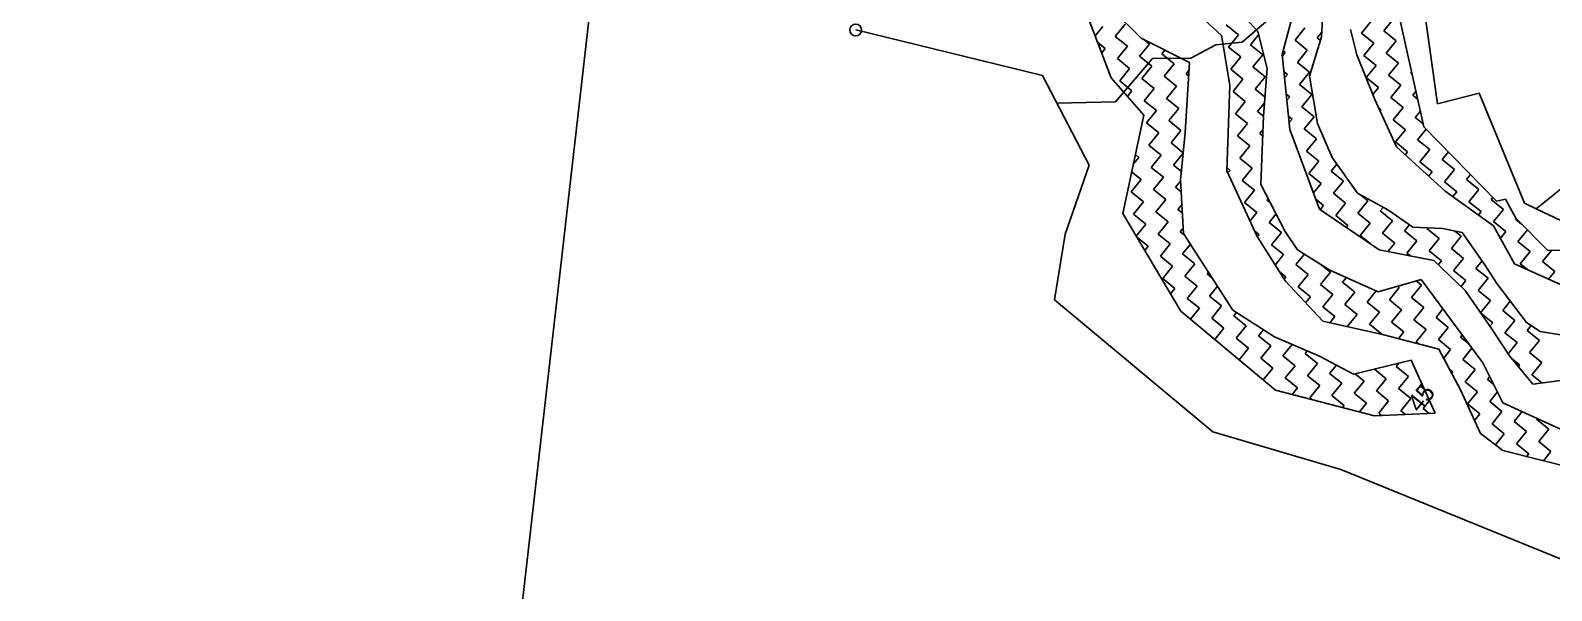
# Model space of a CAD drawing. Header units: metres. Extents: x 303647 to 308666, y 1943822 to 1947889.
# Drawn here: x 303647 to 304414, y 1946009 to 1946291 of the extents above; entities that cross this region are included whole.
import ezdxf

# ---------------------------------------------------------------- set-up
doc = ezdxf.new("R2010")
doc.units = ezdxf.units.M
for name, color, linetype in [('LINE_WATER', 4, 'Continuous'), ('OFF', 1, 'Continuous'), ('POLY_HATCH', 12, 'Continuous'), ('POLY_PARCEL', 6, 'Continuous'), ('POLY_WATER', 4, 'Continuous'), ('TEXT_PARCEL', 7, 'Continuous')]:
    doc.layers.add(name, color=color, linetype=linetype)
doc.styles.add('TEXT_MAP', font='')
doc.styles.get('TEXT_MAP').set_extended_font_data('Kruti Dev 050')

msp = doc.modelspace()

# ---------------------------------------------------------------- linework, layer by layer
msp.add_circle((304063.38, 1946291.19), 2.99)
at = {"layer": 'LINE_WATER'}
for p, q in [((304258.3, 1946285.04), (304270.27, 1946295.44)), ((304232.37, 1946277.07), (304244.95, 1946283.64)), ((304244.95, 1946283.64), (304258.3, 1946285.04)), ((304194.39, 1946255.03), (304212.95, 1946276.87)), ((304212.95, 1946276.87), (304232.37, 1946277.07)), ((304164.85, 1946254.27), (304194.39, 1946255.03))]:
    msp.add_line(p, q, dxfattribs=at)
at = {"layer": 'OFF'}
msp.add_line((303647.29, 1943830.93), (303931.35, 1946318.76), dxfattribs=at)
at = {"layer": 'POLY_HATCH'}
for p, q in [((304247.86, 1946288.44), (304220.23, 1946313.82)), ((304334, 1946313.46), (304349.83, 1946242.38)), ((304192.13, 1946267.12), (304177.13, 1946306.77)), ((304245.3, 1946313.19), (304266.14, 1946290.36)), ((304193.05, 1946301.19), (304207.36, 1946287.12)), ((304285.15, 1946304.03), (304278.42, 1946278.88)), ((304298.84, 1946299.77), (304298.14, 1946287.76)), ((304316.05, 1946278.71), (304312.8, 1946291.42)), ((304207.36, 1946287.12), (304231.65, 1946274.77)), ((304252.08, 1946263.33), (304247.86, 1946288.44)), ((304266.14, 1946290.36), (304270.78, 1946271.82)), ((304298.14, 1946287.76), (304292.14, 1946267.98)), ((304278.42, 1946278.88), (304282.33, 1946241.06)), ((304325.18, 1946256.2), (304316.05, 1946278.71)), ((304231.65, 1946274.77), (304229.42, 1946239.49)), ((304270.78, 1946271.82), (304268.92, 1946247.71)), ((304292.14, 1946267.98), (304296.28, 1946243.99)), ((304208.63, 1946248.24), (304192.13, 1946267.12)), ((304250.56, 1946220.23), (304252.08, 1946263.33)), ((304335.97, 1946232.35), (304325.18, 1946256.2)), ((304197.99, 1946198.64), (304208.63, 1946248.24)), ((304268.92, 1946247.71), (304267.58, 1946213.32)), ((304229.42, 1946239.49), (304227.16, 1946215.56)), ((304282.33, 1946241.06), (304297.15, 1946200.83)), ((304296.28, 1946243.99), (304303.59, 1946226.99)), ((304349.83, 1946242.38), (304386.41, 1946204.99)), ((304360.5, 1946209.93), (304335.97, 1946232.35)), ((304303.59, 1946226.99), (304316.38, 1946208.88)), ((304227.16, 1946215.56), (304228.59, 1946188.64)), ((304265.72, 1946187.13), (304250.56, 1946220.23)), ((304267.58, 1946213.32), (304279.82, 1946189.6)), ((304316.38, 1946208.88), (304331.68, 1946200.49)), ((304384.93, 1946192.58), (304360.5, 1946209.93)), ((304227.3, 1946149.58), (304197.99, 1946198.64)), ((304297.15, 1946200.83), (304327.26, 1946180.42)), ((304331.68, 1946200.49), (304344.24, 1946191.8)), ((304386.41, 1946204.99), (304391.02, 1946205.93)), ((304396.15, 1946196.36), (304391.02, 1946205.93)), ((304344.24, 1946191.8), (304359.29, 1946191.16)), ((304359.29, 1946191.16), (304369.21, 1946189.14)), ((304395.52, 1946173.43), (304384.93, 1946192.58)), ((304412.1, 1946180.18), (304396.15, 1946196.36)), ((304228.59, 1946188.64), (304253.56, 1946149.97)), ((304279.99, 1946164.7), (304265.72, 1946187.13)), ((304279.82, 1946189.6), (304286.2, 1946180.48)), ((304369.21, 1946189.14), (304380.61, 1946172.84)), ((304286.2, 1946180.48), (304302.47, 1946170.22)), ((304327.26, 1946180.42), (304354.78, 1946175.08)), ((304437.58, 1946179.72), (304412.1, 1946180.18)), ((304302.47, 1946170.22), (304326.87, 1946159.31)), ((304354.78, 1946175.08), (304370.58, 1946159.84)), ((304380.61, 1946172.84), (304386.58, 1946163.47)), ((304420.55, 1946162.16), (304395.52, 1946173.43)), ((304298.94, 1946144.4), (304279.99, 1946164.7)), ((304326.87, 1946159.31), (304348.53, 1946165.38)), ((304348.53, 1946165.38), (304379.49, 1946123.49)), ((304386.58, 1946163.47), (304401.63, 1946143.81)), ((304370.58, 1946159.84), (304383.61, 1946141.2)), ((304275.05, 1946109.72), (304227.3, 1946149.58)), ((304253.56, 1946149.97), (304274.57, 1946136.6)), ((304328.98, 1946137.75), (304298.94, 1946144.4)), ((304357.46, 1946130.39), (304328.98, 1946137.75)), ((304383.61, 1946141.2), (304393.07, 1946127.07)), ((304401.63, 1946143.81), (304408.49, 1946139.25)), ((304408.49, 1946139.25), (304418.66, 1946137.54)), ((304274.57, 1946136.6), (304297.24, 1946126.78)), ((304368.28, 1946109.78), (304357.46, 1946130.39)), ((304297.24, 1946126.78), (304314.41, 1946117.75)), ((304314.41, 1946117.75), (304343.45, 1946124.84)), ((304343.45, 1946124.84), (304355.56, 1946098.08)), ((304379.49, 1946123.49), (304389.72, 1946103.36)), ((304393.07, 1946127.07), (304404.78, 1946112.74)), ((304404.78, 1946112.74), (304420.12, 1946114.79)), ((304324.87, 1946096.74), (304275.05, 1946109.72)), ((304378.41, 1946087.93), (304368.28, 1946109.78)), ((304389.72, 1946103.36), (304420.54, 1946089.19)), ((304355.56, 1946098.08), (304324.87, 1946096.74)), ((304389.7, 1946079.27), (304378.41, 1946087.93)), ((304427.03, 1946069.84), (304389.7, 1946079.27))]:
    msp.add_line(p, q, dxfattribs=at)
at = {"layer": 'POLY_HATCH', "linetype": 'Continuous'}
for p, q in [((304184.13, 1946288.26), (304187.98, 1946293)), ((304194.16, 1946287.98), (304199.18, 1946294.16)), ((304256.32, 1946288.78), (304250.14, 1946293.79)), ((304284.89, 1946286.09), (304289.9, 1946292.27)), ((304318.47, 1946289.58), (304323.49, 1946295.75)), ((304329.67, 1946290.74), (304334.68, 1946296.92)), ((304335.85, 1946285.72), (304329.67, 1946290.74)), ((304189.14, 1946281.8), (304185.44, 1946284.81)), ((304200.34, 1946282.96), (304194.16, 1946287.98)), ((304195.32, 1946276.78), (304200.34, 1946282.96)), ((304206.52, 1946277.95), (304211.53, 1946284.13)), ((304211.53, 1946284.13), (304208.65, 1946286.47)), ((304251.3, 1946282.6), (304256.32, 1946288.78)), ((304262.5, 1946283.76), (304266.54, 1946288.75)), ((304268.67, 1946278.74), (304262.5, 1946283.76)), ((304291.06, 1946281.07), (304284.89, 1946286.09)), ((304296.08, 1946287.25), (304298.27, 1946289.94)), ((304297.61, 1946286.01), (304296.08, 1946287.25)), ((304324.65, 1946284.56), (304318.47, 1946289.58)), ((304319.63, 1946278.38), (304324.65, 1946284.56)), ((304330.83, 1946279.54), (304335.85, 1946285.72)), ((304187.39, 1946279.64), (304189.14, 1946281.8)), ((304201.5, 1946271.77), (304195.32, 1946276.78)), ((304212.7, 1946272.93), (304206.52, 1946277.95)), ((304217.71, 1946279.11), (304219.29, 1946281.05)), ((304223.89, 1946274.09), (304217.71, 1946279.11)), ((304257.48, 1946277.58), (304251.3, 1946282.6)), ((304252.46, 1946271.4), (304257.48, 1946277.58)), ((304263.66, 1946272.57), (304268.67, 1946278.74)), ((304278.49, 1946278.21), (304279.87, 1946279.91)), ((304279.87, 1946279.91), (304278.91, 1946280.69)), ((304286.05, 1946274.89), (304291.06, 1946281.07)), ((304325.81, 1946273.36), (304319.63, 1946278.38)), ((304337.01, 1946274.53), (304330.83, 1946279.54)), ((304196.49, 1946265.59), (304201.5, 1946271.77)), ((304207.68, 1946266.75), (304212.7, 1946272.93)), ((304218.88, 1946267.91), (304223.89, 1946274.09)), ((304225.06, 1946262.9), (304218.88, 1946267.91)), ((304230.07, 1946269.08), (304231.39, 1946270.7)), ((304231.23, 1946268.14), (304230.07, 1946269.08)), ((304258.64, 1946266.39), (304252.46, 1946271.4)), ((304269.84, 1946267.55), (304263.66, 1946272.57)), ((304264.82, 1946261.37), (304269.84, 1946267.55)), ((304281.03, 1946268.71), (304279.33, 1946270.1)), ((304279.65, 1946267.01), (304281.03, 1946268.71)), ((304292.23, 1946269.88), (304286.05, 1946274.89)), ((304287.21, 1946263.7), (304292.23, 1946269.88)), ((304320.8, 1946267.18), (304325.81, 1946273.36)), ((304331.99, 1946268.35), (304337.01, 1946274.53)), ((304338.17, 1946263.33), (304331.99, 1946268.35)), ((304343.19, 1946269.51), (304343.66, 1946270.09)), ((304343.92, 1946268.92), (304343.19, 1946269.51)), ((304202.67, 1946260.57), (304196.49, 1946265.59)), ((304200.35, 1946257.72), (304202.67, 1946260.57)), ((304213.86, 1946261.73), (304207.68, 1946266.75)), ((304208.84, 1946255.56), (304213.86, 1946261.73)), ((304220.04, 1946256.72), (304225.06, 1946262.9)), ((304253.63, 1946260.21), (304258.64, 1946266.39)), ((304259.8, 1946255.19), (304253.63, 1946260.21)), ((304269.67, 1946257.43), (304264.82, 1946261.37)), ((304293.39, 1946258.68), (304287.21, 1946263.7)), ((304326.98, 1946262.17), (304320.8, 1946267.18)), ((304324.17, 1946258.71), (304326.98, 1946262.17)), ((304333.16, 1946257.15), (304338.17, 1946263.33)), ((304344.35, 1946258.32), (304345.86, 1946260.18)), ((304215.02, 1946250.54), (304208.84, 1946255.56)), ((304226.22, 1946251.7), (304220.04, 1946256.72)), ((304254.79, 1946249.01), (304259.8, 1946255.19)), ((304265.98, 1946250.18), (304269.44, 1946254.43)), ((304282.2, 1946257.52), (304280.49, 1946258.91)), ((304280.81, 1946255.81), (304282.2, 1946257.52)), ((304288.37, 1946252.5), (304293.39, 1946258.68)), ((304294.55, 1946247.48), (304288.37, 1946252.5)), ((304339.34, 1946252.14), (304333.16, 1946257.15)), ((304334.32, 1946245.96), (304339.34, 1946252.14)), ((304346.7, 1946256.41), (304344.35, 1946258.32)), ((304210.01, 1946244.36), (304215.02, 1946250.54)), ((304221.2, 1946245.52), (304226.22, 1946251.7)), ((304227.38, 1946240.51), (304221.2, 1946245.52)), ((304260.97, 1946244), (304254.79, 1946249.01)), ((304268.93, 1946247.79), (304265.98, 1946250.18)), ((304283.36, 1946246.32), (304281.64, 1946247.72)), ((304281.96, 1946244.6), (304283.36, 1946246.32)), ((304289.54, 1946241.31), (304294.55, 1946247.48)), ((304328.14, 1946250.97), (304327.21, 1946251.73)), ((304327.76, 1946250.51), (304328.14, 1946250.97)), ((304340.5, 1946240.94), (304334.32, 1946245.96)), ((304345.51, 1946247.12), (304348.07, 1946250.27)), ((304349.49, 1946243.89), (304345.51, 1946247.12)), ((304216.19, 1946239.34), (304210.01, 1946244.36)), ((304211.17, 1946233.17), (304216.19, 1946239.34)), ((304222.37, 1946234.33), (304227.38, 1946240.51)), ((304255.95, 1946237.82), (304260.97, 1946244)), ((304262.13, 1946232.8), (304255.95, 1946237.82)), ((304267.15, 1946238.98), (304268.65, 1946240.84)), ((304268.54, 1946237.85), (304267.15, 1946238.98)), ((304295.72, 1946236.29), (304289.54, 1946241.31)), ((304335.48, 1946234.76), (304340.5, 1946240.94)), ((304346.68, 1946235.92), (304350.97, 1946241.21)), ((304217.35, 1946228.15), (304211.17, 1946233.17)), ((304228.47, 1946229.37), (304222.37, 1946234.33)), ((304223.53, 1946223.13), (304228.45, 1946229.2)), ((304257.11, 1946226.62), (304262.13, 1946232.8)), ((304284.52, 1946235.12), (304284.52, 1946235.13)), ((304284.52, 1946235.13), (304284.52, 1946235.13)), ((304290.7, 1946230.11), (304295.72, 1946236.29)), ((304296.88, 1946225.09), (304290.7, 1946230.11)), ((304341.66, 1946229.75), (304335.48, 1946234.76)), ((304340.45, 1946228.26), (304341.66, 1946229.75)), ((304352.86, 1946230.91), (304346.68, 1946235.92)), ((304347.84, 1946224.73), (304352.86, 1946230.91)), ((304359.04, 1946225.89), (304362.18, 1946229.76)), ((304203.32, 1946223.5), (304206.15, 1946226.99)), ((304206.15, 1946226.99), (304204.38, 1946228.43)), ((304212.33, 1946221.97), (304217.35, 1946228.15)), ((304218.51, 1946216.95), (304212.33, 1946221.97)), ((304227.57, 1946219.85), (304223.53, 1946223.13)), ((304252.1, 1946220.44), (304250.61, 1946221.65)), ((304263.29, 1946221.61), (304257.11, 1946226.62)), ((304258.28, 1946215.43), (304263.29, 1946221.61)), ((304291.86, 1946218.91), (304296.88, 1946225.09)), ((304303.06, 1946220.08), (304305.95, 1946223.64)), ((304354.02, 1946219.71), (304347.84, 1946224.73)), ((304365.21, 1946220.88), (304359.04, 1946225.89)), ((304202.3, 1946209.61), (304207.32, 1946215.79)), ((304207.32, 1946215.79), (304202.51, 1946219.7)), ((304213.5, 1946210.77), (304218.51, 1946216.95)), ((304224.69, 1946211.94), (304227.19, 1946215.01)), ((304251.05, 1946219.15), (304252.1, 1946220.44)), ((304264.46, 1946210.41), (304258.28, 1946215.43)), ((304298.04, 1946213.9), (304291.86, 1946218.91)), ((304294.12, 1946209.07), (304298.04, 1946213.9)), ((304309.24, 1946215.06), (304303.06, 1946220.08)), ((304304.22, 1946208.88), (304309.24, 1946215.06)), ((304352.22, 1946217.5), (304354.02, 1946219.71)), ((304360.2, 1946214.7), (304365.21, 1946220.88)), ((304366.38, 1946209.68), (304360.2, 1946214.7)), ((304371.39, 1946215.86), (304373.38, 1946218.31)), ((304377.57, 1946210.84), (304371.39, 1946215.86)), ((304208.48, 1946204.6), (304202.3, 1946209.61)), ((304219.67, 1946205.76), (304213.5, 1946210.77)), ((304227.47, 1946209.68), (304224.69, 1946211.94)), ((304259.44, 1946204.23), (304264.46, 1946210.41)), ((304270.64, 1946205.39), (304271.27, 1946206.17)), ((304310.4, 1946203.87), (304304.22, 1946208.88)), ((304315.42, 1946210.05), (304315.49, 1946210.14)), ((304315.76, 1946209.77), (304315.42, 1946210.05)), ((304321.6, 1946205.03), (304317.82, 1946208.09)), ((304364.35, 1946207.19), (304366.38, 1946209.68)), ((304372.56, 1946204.66), (304377.57, 1946210.84)), ((304383.75, 1946205.83), (304384.59, 1946206.86)), ((304203.46, 1946198.42), (304208.48, 1946204.6)), ((304209.64, 1946193.4), (304203.46, 1946198.42)), ((304214.66, 1946199.58), (304219.67, 1946205.76)), ((304220.84, 1946194.56), (304214.66, 1946199.58)), ((304225.85, 1946200.74), (304227.82, 1946203.16)), ((304228.04, 1946198.97), (304225.85, 1946200.74)), ((304265.62, 1946199.21), (304259.44, 1946204.23)), ((304262.14, 1946194.93), (304265.62, 1946199.21)), ((304272.42, 1946203.95), (304270.64, 1946205.39)), ((304271.8, 1946194.2), (304275.25, 1946198.45)), ((304299.21, 1946202.7), (304295.29, 1946205.88)), ((304297.5, 1946200.6), (304299.21, 1946202.7)), ((304305.38, 1946197.69), (304310.4, 1946203.87)), ((304316.58, 1946198.85), (304321.6, 1946205.03)), ((304322.76, 1946193.83), (304316.58, 1946198.85)), ((304327.78, 1946200.01), (304329.25, 1946201.82)), ((304333.95, 1946195), (304327.78, 1946200.01)), ((304378.74, 1946199.65), (304372.56, 1946204.66)), ((304377.36, 1946197.96), (304378.74, 1946199.65)), ((304389.93, 1946200.81), (304383.75, 1946205.83)), ((304384.91, 1946194.63), (304389.93, 1946200.81)), ((304204.73, 1946187.35), (304209.64, 1946193.4)), ((304215.82, 1946188.38), (304220.84, 1946194.56)), ((304227.02, 1946189.55), (304228.45, 1946191.31)), ((304277.98, 1946189.18), (304271.8, 1946194.2)), ((304311.56, 1946192.67), (304305.38, 1946197.69)), ((304310.72, 1946191.63), (304311.56, 1946192.67)), ((304317.74, 1946187.65), (304322.76, 1946193.83)), ((304328.94, 1946188.82), (304333.95, 1946195)), ((304340.13, 1946189.98), (304342.56, 1946192.97)), ((304351.33, 1946191.14), (304351.61, 1946191.49)), ((304357.51, 1946186.13), (304351.33, 1946191.14)), ((304391.09, 1946189.62), (304384.91, 1946194.63)), ((304396.11, 1946195.79), (304396.38, 1946196.13)), ((304399.12, 1946193.35), (304396.11, 1946195.79)), ((304210.81, 1946182.2), (304204.99, 1946186.93)), ((304222, 1946183.37), (304215.82, 1946188.38)), ((304216.98, 1946177.19), (304222, 1946183.37)), ((304229.09, 1946187.86), (304227.02, 1946189.55)), ((304228.18, 1946178.35), (304232.11, 1946183.19)), ((304266.78, 1946188.02), (304264.44, 1946189.92)), ((304265.87, 1946186.89), (304266.78, 1946188.02)), ((304272.96, 1946183), (304277.98, 1946189.18)), ((304323.58, 1946182.92), (304317.74, 1946187.65)), ((304335.12, 1946183.8), (304328.94, 1946188.82)), ((304331.68, 1946179.56), (304335.12, 1946183.8)), ((304346.31, 1946184.96), (304340.13, 1946189.98)), ((304341.3, 1946178.79), (304346.31, 1946184.96)), ((304352.49, 1946179.95), (304357.51, 1946186.13)), ((304363.69, 1946181.11), (304368.7, 1946187.29)), ((304368.7, 1946187.29), (304365.5, 1946189.89)), ((304388.4, 1946186.3), (304391.09, 1946189.62)), ((304397.27, 1946184.6), (304402, 1946190.43)), ((304403.45, 1946179.58), (304397.27, 1946184.6)), ((304209.08, 1946180.08), (304210.81, 1946182.2)), ((304223.16, 1946172.17), (304216.98, 1946177.19)), ((304234.36, 1946173.34), (304228.18, 1946178.35)), ((304279.14, 1946177.99), (304272.96, 1946183)), ((304274.88, 1946172.74), (304279.14, 1946177.99)), ((304285.32, 1946172.97), (304289.65, 1946178.3)), ((304343.06, 1946177.35), (304341.3, 1946178.79)), ((304358.67, 1946174.93), (304352.49, 1946179.95)), ((304369.87, 1946176.09), (304363.69, 1946181.11)), ((304364.85, 1946169.92), (304369.87, 1946176.09)), ((304398.44, 1946173.4), (304403.45, 1946179.58)), ((304409.63, 1946174.57), (304414.16, 1946180.14)), ((304218.15, 1946165.99), (304223.16, 1946172.17)), ((304229.34, 1946167.16), (304234.36, 1946173.34)), ((304240.54, 1946168.32), (304241.19, 1946169.13)), ((304243.01, 1946166.31), (304240.54, 1946168.32)), ((304280.3, 1946166.79), (304276.91, 1946169.54)), ((304291.5, 1946167.95), (304285.32, 1946172.97)), ((304286.48, 1946161.78), (304291.5, 1946167.95)), ((304302.69, 1946169.12), (304297.4, 1946173.42)), ((304297.68, 1946162.94), (304302.69, 1946169.12)), ((304357.03, 1946172.91), (304358.67, 1946174.93)), ((304371.03, 1946164.9), (304364.85, 1946169.92)), ((304376.05, 1946171.08), (304379.16, 1946174.92)), ((304382.22, 1946166.06), (304376.05, 1946171.08)), ((304402.01, 1946170.5), (304398.44, 1946173.4)), ((304415.81, 1946169.55), (304409.63, 1946174.57)), ((304412.68, 1946165.7), (304415.81, 1946169.55)), ((304224.33, 1946160.98), (304218.15, 1946165.99)), ((304222.12, 1946158.25), (304224.33, 1946160.98)), ((304235.52, 1946162.14), (304229.34, 1946167.16)), ((304230.51, 1946155.96), (304235.52, 1946162.14)), ((304241.7, 1946157.12), (304245.73, 1946162.09)), ((304279.39, 1946165.66), (304280.3, 1946166.79)), ((304292.66, 1946156.76), (304286.48, 1946161.78)), ((304303.86, 1946157.92), (304297.68, 1946162.94)), ((304308.87, 1946164.1), (304310.81, 1946166.49)), ((304315.05, 1946159.08), (304308.87, 1946164.1)), ((304332.43, 1946155.23), (304337.44, 1946161.41)), ((304337.44, 1946161.41), (304336.65, 1946162.05)), ((304343.62, 1946156.39), (304348.64, 1946162.57)), ((304348.64, 1946162.57), (304346.04, 1946164.68)), ((304368.53, 1946161.82), (304371.03, 1946164.9)), ((304377.21, 1946159.88), (304382.22, 1946166.06)), ((304388.4, 1946161.05), (304388.42, 1946161.07)), ((304388.48, 1946160.98), (304388.4, 1946161.05)), ((304236.68, 1946150.94), (304230.51, 1946155.96)), ((304247.88, 1946152.11), (304241.7, 1946157.12)), ((304290.22, 1946153.75), (304292.66, 1946156.76)), ((304298.84, 1946151.74), (304303.86, 1946157.92)), ((304310.04, 1946152.91), (304315.05, 1946159.08)), ((304316.22, 1946147.89), (304310.04, 1946152.91)), ((304321.23, 1946154.07), (304325.86, 1946159.76)), ((304327.41, 1946149.05), (304321.23, 1946154.07)), ((304338.61, 1946150.22), (304332.43, 1946155.23)), ((304349.8, 1946151.38), (304343.62, 1946156.39)), ((304383.39, 1946154.87), (304377.21, 1946159.88)), ((304378.37, 1946148.69), (304383.39, 1946154.87)), ((304389.57, 1946149.85), (304393.39, 1946154.57)), ((304232.23, 1946145.46), (304236.68, 1946150.94)), ((304242.86, 1946145.93), (304247.88, 1946152.11)), ((304249.04, 1946140.91), (304242.86, 1946145.93)), ((304254.06, 1946147.09), (304255.43, 1946148.78)), ((304260.24, 1946142.07), (304254.06, 1946147.09)), ((304305.02, 1946146.73), (304298.84, 1946151.74)), ((304302.49, 1946143.61), (304305.02, 1946146.73)), ((304311.2, 1946141.71), (304316.22, 1946147.89)), ((304322.39, 1946142.87), (304327.41, 1946149.05)), ((304333.59, 1946144.04), (304338.61, 1946150.22)), ((304344.79, 1946145.2), (304349.8, 1946151.38)), ((304350.96, 1946140.18), (304344.79, 1946145.2)), ((304355.98, 1946146.36), (304359.44, 1946150.62)), ((304362.16, 1946141.35), (304355.98, 1946146.36)), ((304384.55, 1946143.67), (304378.38, 1946148.68)), ((304395.75, 1946144.83), (304389.57, 1946149.85)), ((304390.73, 1946138.66), (304395.75, 1946144.83)), ((304244.45, 1946135.26), (304249.04, 1946140.91)), ((304255.22, 1946135.9), (304260.24, 1946142.07)), ((304266.42, 1946137.06), (304268.95, 1946140.17)), ((304272.6, 1946132.04), (304266.42, 1946137.06)), ((304311.24, 1946141.67), (304311.2, 1946141.71)), ((304328.57, 1946137.86), (304322.39, 1946142.87)), ((304328.56, 1946137.84), (304328.57, 1946137.86)), ((304339.77, 1946139.02), (304333.59, 1946144.04)), ((304337.05, 1946135.66), (304339.77, 1946139.02)), ((304345.95, 1946134), (304350.96, 1946140.18)), ((304357.14, 1946135.17), (304362.16, 1946141.35)), ((304368.34, 1946136.33), (304369.21, 1946137.4)), ((304383.12, 1946141.91), (304384.55, 1946143.67)), ((304396.91, 1946133.64), (304390.73, 1946138.66)), ((304401.92, 1946139.82), (304403.93, 1946142.28)), ((304408.1, 1946134.8), (304401.92, 1946139.82)), ((304261.4, 1946130.88), (304255.22, 1946135.9)), ((304256.67, 1946125.05), (304261.4, 1946130.88)), ((304267.58, 1946125.86), (304272.6, 1946132.04)), ((304278.78, 1946127.03), (304283.43, 1946132.76)), ((304289.97, 1946128.19), (304291.02, 1946129.47)), ((304347.1, 1946133.07), (304345.95, 1946134)), ((304363.32, 1946130.15), (304357.14, 1946135.17)), ((304359.84, 1946125.86), (304363.32, 1946130.15)), ((304372.49, 1946132.96), (304368.34, 1946136.33)), ((304369.5, 1946125.13), (304374.09, 1946130.79)), ((304392.4, 1946128.08), (304396.91, 1946133.64)), ((304403.09, 1946128.62), (304408.1, 1946134.8)), ((304273.76, 1946120.85), (304267.58, 1946125.86)), ((304284.96, 1946122.01), (304278.78, 1946127.03)), ((304279.94, 1946115.83), (304284.96, 1946122.01)), ((304296.15, 1946123.17), (304289.97, 1946128.19)), ((304291.13, 1946116.99), (304296.15, 1946123.17)), ((304302.33, 1946118.16), (304305.71, 1946122.32)), ((304335.92, 1946121.65), (304337.29, 1946123.33)), ((304375.68, 1946120.12), (304369.5, 1946125.13)), ((304398.07, 1946122.44), (304394.46, 1946125.38)), ((304397.46, 1946121.7), (304398.07, 1946122.44)), ((304409.27, 1946123.61), (304403.09, 1946128.62)), ((304404.25, 1946117.43), (304409.27, 1946123.61)), ((304268.89, 1946114.85), (304273.76, 1946120.85)), ((304286.12, 1946110.81), (304279.94, 1946115.83)), ((304297.31, 1946111.98), (304291.13, 1946116.99)), ((304308.51, 1946113.14), (304302.33, 1946118.16)), ((304314.69, 1946108.12), (304319.7, 1946114.3)), ((304319.7, 1946114.3), (304315.22, 1946117.94)), ((304330.9, 1946115.47), (304324.93, 1946120.31)), ((304325.88, 1946109.29), (304330.9, 1946115.47)), ((304342.09, 1946116.63), (304335.92, 1946121.65)), ((304337.08, 1946110.45), (304342.09, 1946116.63)), ((304364.49, 1946118.95), (304362.7, 1946120.4)), ((304363.87, 1946118.19), (304364.49, 1946118.95)), ((304370.66, 1946113.94), (304375.68, 1946120.12)), ((304381.86, 1946115.1), (304383.02, 1946116.54)), ((304385.08, 1946112.48), (304381.86, 1946115.1)), ((304409.28, 1946113.34), (304404.25, 1946117.43)), ((304283.45, 1946107.53), (304286.12, 1946110.81)), ((304292.3, 1946105.8), (304297.31, 1946111.98)), ((304303.49, 1946106.96), (304308.51, 1946113.14)), ((304309.67, 1946101.95), (304303.49, 1946106.96)), ((304320.87, 1946103.11), (304314.69, 1946108.12)), ((304332.06, 1946104.27), (304325.88, 1946109.29)), ((304343.26, 1946105.43), (304337.08, 1946110.45)), ((304348.27, 1946111.61), (304349.02, 1946112.53)), ((304350.11, 1946110.12), (304348.27, 1946111.61)), ((304376.84, 1946108.92), (304370.66, 1946113.94)), ((304371.83, 1946102.74), (304376.84, 1946108.92)), ((304383.02, 1946103.91), (304386.97, 1946108.77)), ((304293.34, 1946104.95), (304292.3, 1946105.8)), ((304308.84, 1946100.91), (304309.67, 1946101.95)), ((304317.3, 1946098.71), (304320.87, 1946103.11)), ((304327.05, 1946098.09), (304332.06, 1946104.27)), ((304338.24, 1946099.25), (304343.26, 1946105.43)), ((304340.5, 1946097.42), (304338.24, 1946099.25)), ((304349.44, 1946100.42), (304352.69, 1946104.42)), ((304352.49, 1946097.94), (304349.44, 1946100.42)), ((304378.01, 1946097.73), (304371.83, 1946102.74)), ((304389.2, 1946098.89), (304383.02, 1946103.91)), ((304384.19, 1946092.71), (304389.2, 1946098.89)), ((304395.38, 1946093.87), (304399.45, 1946098.89)), ((304328.52, 1946096.9), (304327.05, 1946098.09)), ((304375.38, 1946094.49), (304378.01, 1946097.73)), ((304390.36, 1946087.69), (304384.19, 1946092.71)), ((304401.56, 1946088.86), (304395.38, 1946093.87)), ((304406.58, 1946095.04), (304406.91, 1946095.45)), ((304412.76, 1946090.02), (304406.58, 1946095.04)), ((304385.9, 1946082.19), (304390.36, 1946087.69)), ((304396.54, 1946082.68), (304401.56, 1946088.86)), ((304407.74, 1946083.84), (304412.76, 1946090.02)), ((304413.92, 1946078.83), (304407.74, 1946083.84)), ((304402.72, 1946077.66), (304396.54, 1946082.68)), ((304401.59, 1946076.26), (304402.72, 1946077.66)), ((304410.1, 1946074.12), (304413.92, 1946078.83))]:
    msp.add_line(p, q, dxfattribs=at)
at = {"layer": 'POLY_PARCEL'}
for p, q in [((304348.86, 1946310.63), (304356.68, 1946253.93)), ((304406.5, 1946201.08), (304480.5, 1946261.06)), ((304356.68, 1946253.93), (304377.66, 1946259.3)), ((304377.66, 1946259.3), (304400.51, 1946203.93)), ((304400.51, 1946203.93), (304406.5, 1946201.08)), ((304406.5, 1946201.08), (304466.9, 1946172.44))]:
    msp.add_line(p, q, dxfattribs=at)
at = {"layer": 'POLY_WATER'}
for p, q in [((304063.38, 1946291.19), (304157.52, 1946268.33)), ((304157.52, 1946268.33), (304181.09, 1946223.13)), ((304181.09, 1946223.13), (304168.92, 1946188.38)), ((304168.92, 1946188.38), (304163.69, 1946155.13)), ((304163.69, 1946155.13), (304243.42, 1946088.62)), ((304243.42, 1946088.62), (304308, 1946069.76)), ((304308, 1946069.76), (304423.53, 1946022.75))]:
    msp.add_line(p, q, dxfattribs=at)

# ---------------------------------------------------------------- texts
at = {"layer": 'TEXT_PARCEL', "style": 'TEXT_MAP'}
msp.add_text('45', height=9.024, rotation=50.9303, dxfattribs=at).set_placement((304347.63, 1946097.84))

doc.saveas('drawing.dxf')
